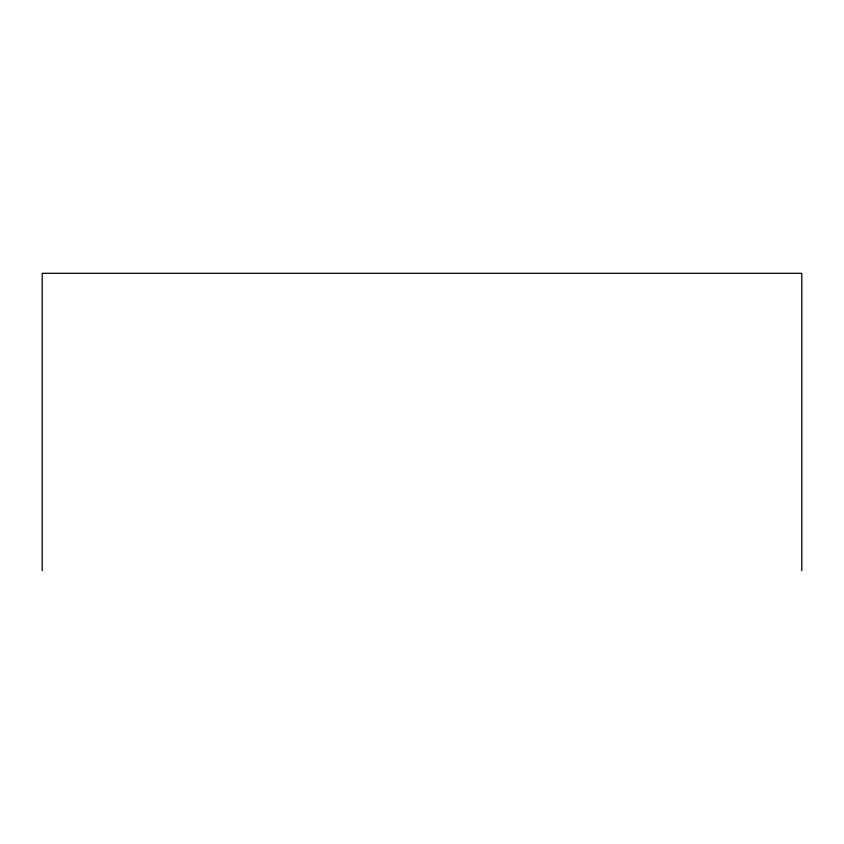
<?xml version="1.0" encoding="UTF-8"?>
<svg xmlns="http://www.w3.org/2000/svg" width="844" height="844" viewBox="0 0 844 844"><rect width="100%" height="100%" fill="white"/><g stroke="black" fill="none" stroke-linecap="round" stroke-linejoin="round"><path stroke-width="1.27" d="M801.8 570.692L801.8 273.308L42.2 273.308L42.2 570.692"/></g></svg>
